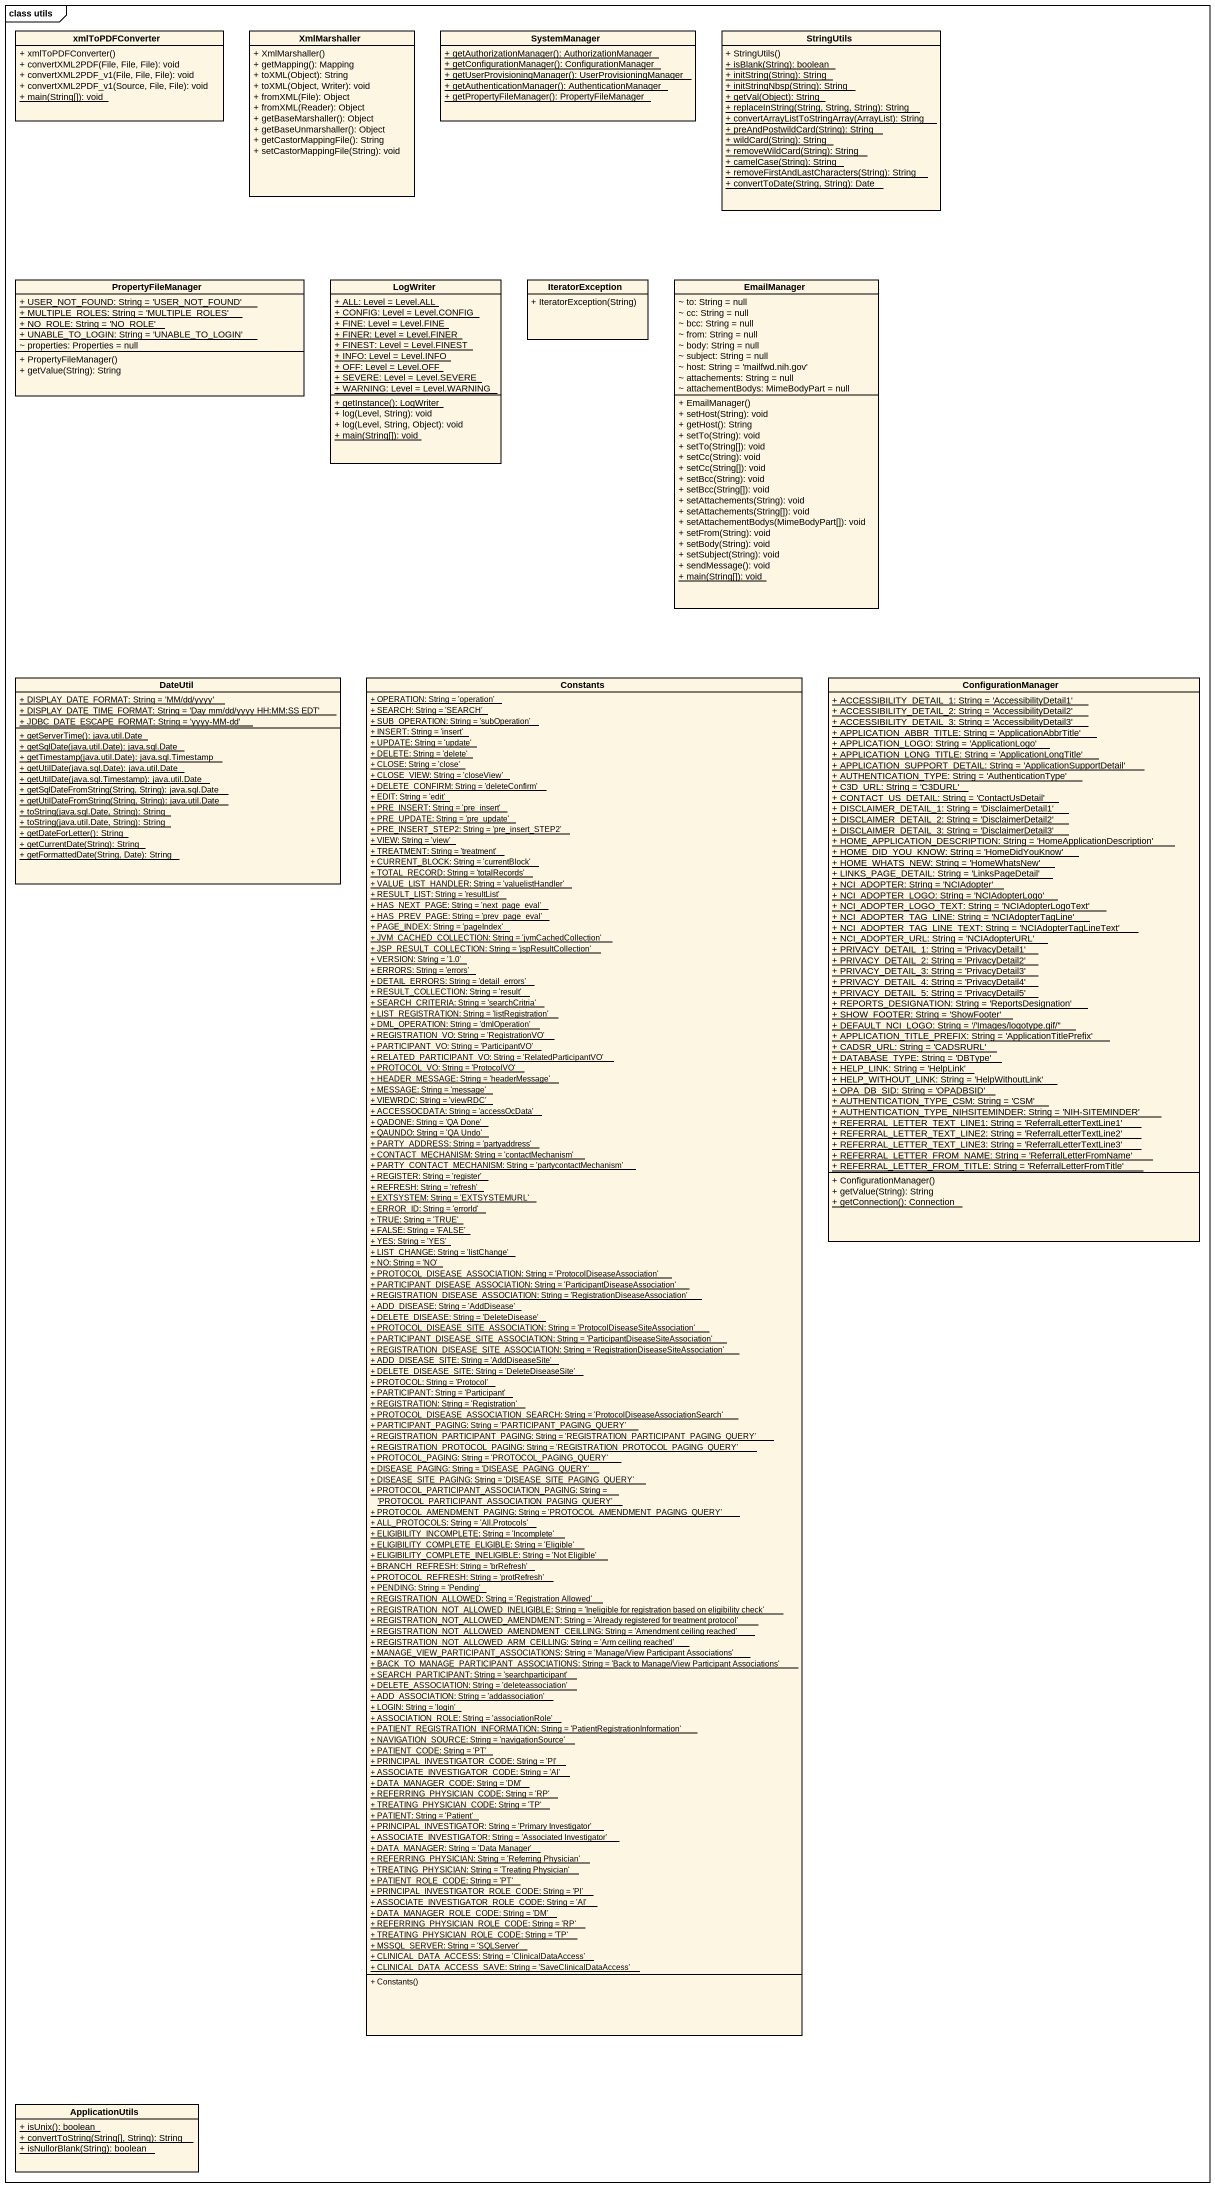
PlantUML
@startuml
mainframe class utils
hide circle
hide empty members
skinparam classAttributeIconSize 0
class xmlToPDFConverter {
  + xmlToPDFConverter()
  + convertXML2PDF(File, File, File): void
  + convertXML2PDF_v1(File, File, File): void
  + convertXML2PDF_v1(Source, File, File): void
  {static} + main(String[]): void
}
class XmlMarshaller {
  + XmlMarshaller()
  + getMapping(): Mapping
  + toXML(Object): String
  + toXML(Object, Writer): void
  + fromXML(File): Object
  + fromXML(Reader): Object
  + getBaseMarshaller(): Object
  + getBaseUnmarshaller(): Object
  + getCastorMappingFile(): String
  + setCastorMappingFile(String): void
}
class SystemManager {
  {static} + getAuthorizationManager(): AuthorizationManager
  {static} + getConfigurationManager(): ConfigurationManager
  {static} + getUserProvisioningManager(): UserProvisioningManager
  {static} + getAuthenticationManager(): AuthenticationManager
  {static} + getPropertyFileManager(): PropertyFileManager
}
class StringUtils {
  + StringUtils()
  {static} + isBlank(String): boolean
  {static} + initString(String): String
  {static} + initStringNbsp(String): String
  {static} + getVal(Object): String
  {static} + replaceInString(String, String, String): String
  {static} + convertArrayListToStringArray(ArrayList): String
  {static} + preAndPostwildCard(String): String
  {static} + wildCard(String): String
  {static} + removeWildCard(String): String
  {static} + camelCase(String): String
  {static} + removeFirstAndLastCharacters(String): String
  {static} + convertToDate(String, String): Date
}
class PropertyFileManager {
  {static} + USER_NOT_FOUND: String = 'USER_NOT_FOUND'
  {static} + MULTIPLE_ROLES: String = 'MULTIPLE_ROLES'
  {static} + NO_ROLE: String = 'NO_ROLE'
  {static} + UNABLE_TO_LOGIN: String = 'UNABLE_TO_LOGIN'
  ~ properties: Properties = null
  + PropertyFileManager()
  + getValue(String): String
}
class LogWriter {
  {static} + ALL: Level = Level.ALL
  {static} + CONFIG: Level = Level.CONFIG
  {static} + FINE: Level = Level.FINE
  {static} + FINER: Level = Level.FINER
  {static} + FINEST: Level = Level.FINEST
  {static} + INFO: Level = Level.INFO
  {static} + OFF: Level = Level.OFF
  {static} + SEVERE: Level = Level.SEVERE
  {static} + WARNING: Level = Level.WARNING
  {static} + getInstance(): LogWriter
  + log(Level, String): void
  + log(Level, String, Object): void
  {static} + main(String[]): void
}
class IteratorException {
  + IteratorException(String)
}
class EmailManager {
  ~ to: String = null
  ~ cc: String = null
  ~ bcc: String = null
  ~ from: String = null
  ~ body: String = null
  ~ subject: String = null
  ~ host: String = 'mailfwd.nih.gov'
  ~ attachements: String = null
  ~ attachementBodys: MimeBodyPart = null
  + EmailManager()
  + setHost(String): void
  + getHost(): String
  + setTo(String): void
  + setTo(String[]): void
  + setCc(String): void
  + setCc(String[]): void
  + setBcc(String): void
  + setBcc(String[]): void
  + setAttachements(String): void
  + setAttachements(String[]): void
  + setAttachementBodys(MimeBodyPart[]): void
  + setFrom(String): void
  + setBody(String): void
  + setSubject(String): void
  + sendMessage(): void
  {static} + main(String[]): void
}
class DateUtil {
  {static} + DISPLAY_DATE_FORMAT: String = 'MM/dd/yyyy'
  {static} + DISPLAY_DATE_TIME_FORMAT: String = 'Day mm/dd/yyyy HH:MM:SS EDT'
  {static} + JDBC_DATE_ESCAPE_FORMAT: String = 'yyyy-MM-dd'
  {static} + getServerTime(): java.util.Date
  {static} + getSqlDate(java.util.Date): java.sql.Date
  {static} + getTimestamp(java.util.Date): java.sql.Timestamp
  {static} + getUtilDate(java.sql.Date): java.util.Date
  {static} + getUtilDate(java.sql.Timestamp): java.util.Date
  {static} + getSqlDateFromString(String, String): java.sql.Date
  {static} + getUtilDateFromString(String, String): java.util.Date
  {static} + toString(java.sql.Date, String): String
  {static} + toString(java.util.Date, String): String
  {static} + getDateForLetter(): String
  {static} + getCurrentDate(String): String
  {static} + getFormattedDate(String, Date): String
}
class Constants {
  {static} + OPERATION: String = 'operation'
  {static} + SEARCH: String = 'SEARCH'
  {static} + SUB_OPERATION: String = 'subOperation'
  {static} + INSERT: String = 'insert'
  {static} + UPDATE: String = 'update'
  {static} + DELETE: String = 'delete'
  {static} + CLOSE: String = 'close'
  {static} + CLOSE_VIEW: String = 'closeView'
  {static} + DELETE_CONFIRM: String = 'deleteConfirm'
  {static} + EDIT: String = 'edit'
  {static} + PRE_INSERT: String = 'pre_insert'
  {static} + PRE_UPDATE: String = 'pre_update'
  {static} + PRE_INSERT_STEP2: String = 'pre_insert_STEP2'
  {static} + VIEW: String = 'view'
  {static} + TREATMENT: String = 'treatment'
  {static} + CURRENT_BLOCK: String = 'currentBlock'
  {static} + TOTAL_RECORD: String = 'totalRecords'
  {static} + VALUE_LIST_HANDLER: String = 'valuelistHandler'
  {static} + RESULT_LIST: String = 'resultList'
  {static} + HAS_NEXT_PAGE: String = 'next_page_eval'
  {static} + HAS_PREV_PAGE: String = 'prev_page_eval'
  {static} + PAGE_INDEX: String = 'pageIndex'
  {static} + JVM_CACHED_COLLECTION: String = 'jvmCachedCollection'
  {static} + JSP_RESULT_COLLECTION: String = 'jspResultCollection'
  {static} + VERSION: String = '1.0'
  {static} + ERRORS: String = 'errors'
  {static} + DETAIL_ERRORS: String = 'detail_errors'
  {static} + RESULT_COLLECTION: String = 'result'
  {static} + SEARCH_CRITERIA: String = 'searchCritria'
  {static} + LIST_REGISTRATION: String = 'listRegistration'
  {static} + DML_OPERATION: String = 'dmlOperation'
  {static} + REGISTRATION_VO: String = 'RegistrationVO'
  {static} + PARTICIPANT_VO: String = 'ParticipantVO'
  {static} + RELATED_PARTICIPANT_VO: String = 'RelatedParticipantVO'
  {static} + PROTOCOL_VO: String = 'ProtocolVO'
  {static} + HEADER_MESSAGE: String = 'headerMessage'
  {static} + MESSAGE: String = 'message'
  {static} + VIEWRDC: String = 'viewRDC'
  {static} + ACCESSOCDATA: String = 'accessOcData'
  {static} + QADONE: String = 'QA Done'
  {static} + QAUNDO: String = 'QA Undo'
  {static} + PARTY_ADDRESS: String = 'partyaddress'
  {static} + CONTACT_MECHANISM: String = 'contactMechanism'
  {static} + PARTY_CONTACT_MECHANISM: String = 'partycontactMechanism'
  {static} + REGISTER: String = 'register'
  {static} + REFRESH: String = 'refresh'
  {static} + EXTSYSTEM: String = 'EXTSYSTEMURL'
  {static} + ERROR_ID: String = 'errorId'
  {static} + TRUE: String = 'TRUE'
  {static} + FALSE: String = 'FALSE'
  {static} + YES: String = 'YES'
  {static} + LIST_CHANGE: String = 'listChange'
  {static} + NO: String = 'NO'
  {static} + PROTOCOL_DISEASE_ASSOCIATION: String = 'ProtocolDiseaseAssociation'
  {static} + PARTICIPANT_DISEASE_ASSOCIATION: String = 'ParticipantDiseaseAssociation'
  {static} + REGISTRATION_DISEASE_ASSOCIATION: String = 'RegistrationDiseaseAssociation'
  {static} + ADD_DISEASE: String = 'AddDisease'
  {static} + DELETE_DISEASE: String = 'DeleteDisease'
  {static} + PROTOCOL_DISEASE_SITE_ASSOCIATION: String = 'ProtocolDiseaseSiteAssociation'
  {static} + PARTICIPANT_DISEASE_SITE_ASSOCIATION: String = 'ParticipantDiseaseSiteAssociation'
  {static} + REGISTRATION_DISEASE_SITE_ASSOCIATION: String = 'RegistrationDiseaseSiteAssociation'
  {static} + ADD_DISEASE_SITE: String = 'AddDiseaseSite'
  {static} + DELETE_DISEASE_SITE: String = 'DeleteDiseaseSite'
  {static} + PROTOCOL: String = 'Protocol'
  {static} + PARTICIPANT: String = 'Participant'
  {static} + REGISTRATION: String = 'Registration'
  {static} + PROTOCOL_DISEASE_ASSOCIATION_SEARCH: String = 'ProtocolDiseaseAssociationSearch'
  {static} + PARTICIPANT_PAGING: String = 'PARTICIPANT_PAGING_QUERY'
  {static} + REGISTRATION_PARTICIPANT_PAGING: String = 'REGISTRATION_PARTICIPANT_PAGING_QUERY'
  {static} + REGISTRATION_PROTOCOL_PAGING: String = 'REGISTRATION_PROTOCOL_PAGING_QUERY'
  {static} + PROTOCOL_PAGING: String = 'PROTOCOL_PAGING_QUERY'
  {static} + DISEASE_PAGING: String = 'DISEASE_PAGING_QUERY'
  {static} + DISEASE_SITE_PAGING: String = 'DISEASE_SITE_PAGING_QUERY'
  {static} + PROTOCOL_PARTICIPANT_ASSOCIATION_PAGING: String = 'PROTOCOL_PARTICIPANT_ASSOCIATION_PAGING_QUERY'
  {static} + PROTOCOL_AMENDMENT_PAGING: String = 'PROTOCOL_AMENDMENT_PAGING_QUERY'
  {static} + ALL_PROTOCOLS: String = 'All.Protocols'
  {static} + ELIGIBILITY_INCOMPLETE: String = 'Incomplete'
  {static} + ELIGIBILITY_COMPLETE_ELIGIBLE: String = 'Eligible'
  {static} + ELIGIBILITY_COMPLETE_INELIGIBLE: String = 'Not Eligible'
  {static} + BRANCH_REFRESH: String = 'brRefresh'
  {static} + PROTOCOL_REFRESH: String = 'protRefresh'
  {static} + PENDING: String = 'Pending'
  {static} + REGISTRATION_ALLOWED: String = 'Registration Allowed'
  {static} + REGISTRATION_NOT_ALLOWED_INELIGIBLE: String = 'Ineligible for registration based on eligibility check'
  {static} + REGISTRATION_NOT_ALLOWED_AMENDMENT: String = 'Already registered for treatment protocol'
  {static} + REGISTRATION_NOT_ALLOWED_AMENDMENT_CEILLING: String = 'Amendment ceiling reached'
  {static} + REGISTRATION_NOT_ALLOWED_ARM_CEILLING: String = 'Arm ceiling reached'
  {static} + MANAGE_VIEW_PARTICIPANT_ASSOCIATIONS: String = 'Manage/View Participant Associations'
  {static} + BACK_TO_MANAGE_PARTICIPANT_ASSOCIATIONS: String = 'Back to Manage/View Participant Associations'
  {static} + SEARCH_PARTICIPANT: String = 'searchparticipant'
  {static} + DELETE_ASSOCIATION: String = 'deleteassociation'
  {static} + ADD_ASSOCIATION: String = 'addassociation'
  {static} + LOGIN: String = 'login'
  {static} + ASSOCIATION_ROLE: String = 'associationRole'
  {static} + PATIENT_REGISTRATION_INFORMATION: String = 'PatientRegistrationInformation'
  {static} + NAVIGATION_SOURCE: String = 'navigationSource'
  {static} + PATIENT_CODE: String = 'PT'
  {static} + PRINCIPAL_INVESTIGATOR_CODE: String = 'PI'
  {static} + ASSOCIATE_INVESTIGATOR_CODE: String = 'AI'
  {static} + DATA_MANAGER_CODE: String = 'DM'
  {static} + REFERRING_PHYSICIAN_CODE: String = 'RP'
  {static} + TREATING_PHYSICIAN_CODE: String = 'TP'
  {static} + PATIENT: String = 'Patient'
  {static} + PRINCIPAL_INVESTIGATOR: String = 'Primary Investigator'
  {static} + ASSOCIATE_INVESTIGATOR: String = 'Associated Investigator'
  {static} + DATA_MANAGER: String = 'Data Manager'
  {static} + REFERRING_PHYSICIAN: String = 'Referring Physician'
  {static} + TREATING_PHYSICIAN: String = 'Treating Physician'
  {static} + PATIENT_ROLE_CODE: String = 'PT'
  {static} + PRINCIPAL_INVESTIGATOR_ROLE_CODE: String = 'PI'
  {static} + ASSOCIATE_INVESTIGATOR_ROLE_CODE: String = 'AI'
  {static} + DATA_MANAGER_ROLE_CODE: String = 'DM'
  {static} + REFERRING_PHYSICIAN_ROLE_CODE: String = 'RP'
  {static} + TREATING_PHYSICIAN_ROLE_CODE: String = 'TP'
  {static} + MSSQL_SERVER: String = 'SQLServer'
  {static} + CLINICAL_DATA_ACCESS: String = 'ClinicalDataAccess'
  {static} + CLINICAL_DATA_ACCESS_SAVE: String = 'SaveClinicalDataAccess'
  + Constants()
}
class ConfigurationManager {
  {static} + ACCESSIBILITY_DETAIL_1: String = 'AccessibilityDetail1'
  {static} + ACCESSIBILITY_DETAIL_2: String = 'AccessibilityDetail2'
  {static} + ACCESSIBILITY_DETAIL_3: String = 'AccessibilityDetail3'
  {static} + APPLICATION_ABBR_TITLE: String = 'ApplicationAbbrTitle'
  {static} + APPLICATION_LOGO: String = 'ApplicationLogo'
  {static} + APPLICATION_LONG_TITLE: String = 'ApplicationLongTitle'
  {static} + APPLICATION_SUPPORT_DETAIL: String = 'ApplicationSupportDetail'
  {static} + AUTHENTICATION_TYPE: String = 'AuthenticationType'
  {static} + C3D_URL: String = 'C3DURL'
  {static} + CONTACT_US_DETAIL: String = 'ContactUsDetail'
  {static} + DISCLAIMER_DETAIL_1: String = 'DisclaimerDetail1'
  {static} + DISCLAIMER_DETAIL_2: String = 'DisclaimerDetail2'
  {static} + DISCLAIMER_DETAIL_3: String = 'DisclaimerDetail3'
  {static} + HOME_APPLICATION_DESCRIPTION: String = 'HomeApplicationDescription'
  {static} + HOME_DID_YOU_KNOW: String = 'HomeDidYouKnow'
  {static} + HOME_WHATS_NEW: String = 'HomeWhatsNew'
  {static} + LINKS_PAGE_DETAIL: String = 'LinksPageDetail'
  {static} + NCI_ADOPTER: String = 'NCIAdopter'
  {static} + NCI_ADOPTER_LOGO: String = 'NCIAdopterLogo'
  {static} + NCI_ADOPTER_LOGO_TEXT: String = 'NCIAdopterLogoText'
  {static} + NCI_ADOPTER_TAG_LINE: String = 'NCIAdopterTagLine'
  {static} + NCI_ADOPTER_TAG_LINE_TEXT: String = 'NCIAdopterTagLineText'
  {static} + NCI_ADOPTER_URL: String = 'NCIAdopterURL'
  {static} + PRIVACY_DETAIL_1: String = 'PrivacyDetail1'
  {static} + PRIVACY_DETAIL_2: String = 'PrivacyDetail2'
  {static} + PRIVACY_DETAIL_3: String = 'PrivacyDetail3'
  {static} + PRIVACY_DETAIL_4: String = 'PrivacyDetail4'
  {static} + PRIVACY_DETAIL_5: String = 'PrivacyDetail5'
  {static} + REPORTS_DESIGNATION: String = 'ReportsDesignation'
  {static} + SHOW_FOOTER: String = 'ShowFooter'
  {static} + DEFAULT_NCI_LOGO: String = '/'Images/logotype.gif/''
  {static} + APPLICATION_TITLE_PREFIX: String = 'ApplicationTitlePrefix'
  {static} + CADSR_URL: String = 'CADSRURL'
  {static} + DATABASE_TYPE: String = 'DBType'
  {static} + HELP_LINK: String = 'HelpLink'
  {static} + HELP_WITHOUT_LINK: String = 'HelpWithoutLink'
  {static} + OPA_DB_SID: String = 'OPADBSID'
  {static} + AUTHENTICATION_TYPE_CSM: String = 'CSM'
  {static} + AUTHENTICATION_TYPE_NIHSITEMINDER: String = 'NIH-SITEMINDER'
  {static} + REFERRAL_LETTER_TEXT_LINE1: String = 'ReferralLetterTextLine1'
  {static} + REFERRAL_LETTER_TEXT_LINE2: String = 'ReferralLetterTextLine2'
  {static} + REFERRAL_LETTER_TEXT_LINE3: String = 'ReferralLetterTextLine3'
  {static} + REFERRAL_LETTER_FROM_NAME: String = 'ReferralLetterFromName'
  {static} + REFERRAL_LETTER_FROM_TITLE: String = 'ReferralLetterFromTitle'
  + ConfigurationManager()
  + getValue(String): String
  {static} + getConnection(): Connection
}
class ApplicationUtils {
  {static} + isUnix(): boolean
  {static} + convertToString(String[], String): String
  {static} + isNullorBlank(String): boolean
}
@enduml
